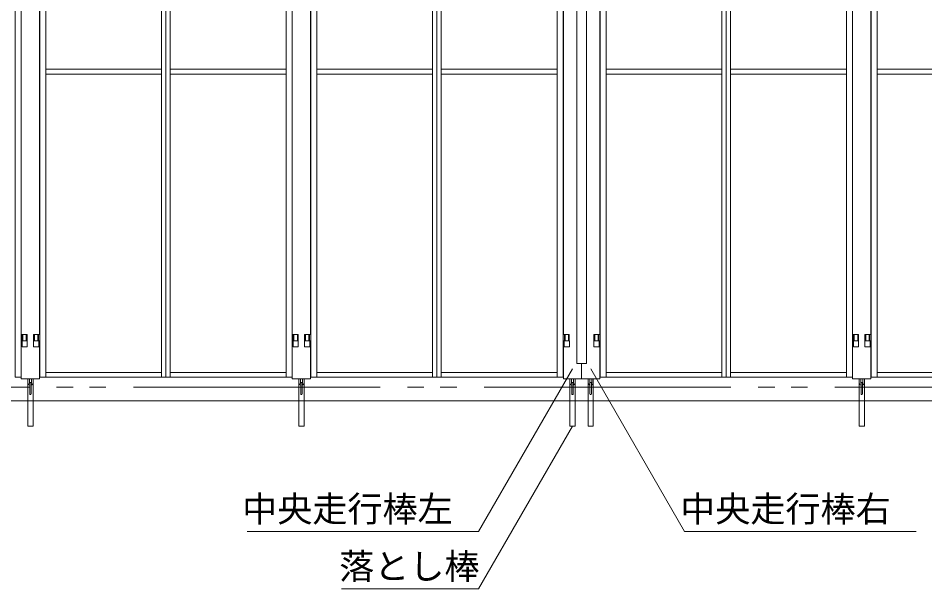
# Model space of a CAD drawing. Units: millimetres, scale not verified. Extents: x 2437 to 26587, y -17325 to 17325.
# Drawn here: x 9077 to 12054, y 4037 to 5912 of the extents above; entities that cross this region are included whole.
import ezdxf
from ezdxf.enums import TextEntityAlignment as Align

# ---------------------------------------------------------------- set-up
doc = ezdxf.new("R2010")
doc.units = ezdxf.units.MM
doc.header["$LTSCALE"] = 90
doc.linetypes.add('DASHED1', pattern=[1.8, 1.2, -0.6])
doc.linetypes.add('DOUBLE_CHAIN2', pattern=[12.8, 9, -1, 0.6, -0.6, 0.6, -1])
for name, color, linetype, lineweight in [('0-5_ﾍﾞｰｽﾗｲﾝ', 5, 'Continuous', 18), ('0-8_ﾜｲﾔｰﾛｰﾌﾟ', 7, 'DOUBLE_CHAIN2', 18), ('1-0_中央走行棒', 7, 'Continuous', 18), ('1-1_中央走行棒右', 7, 'Continuous', 18), ('1-2_中央走行棒左', 7, 'Continuous', 18), ('1-7_標準ﾊﾟﾈﾙ', 7, 'Continuous', 18), ('1-9_文字', 7, 'Continuous', 18), ('1-A_落とし棒', 7, 'Continuous', 18)]:
    doc.layers.add(name, color=color, linetype=linetype, lineweight=lineweight)
doc.styles.add('ＭＳ ゴシック', font='')
doc.styles.get('ＭＳ ゴシック').set_extended_font_data('MS Gothic')

msp = doc.modelspace()

# ---------------------------------------------------------------- linework, layer by layer
at = {"layer": '0-5_ﾍﾞｰｽﾗｲﾝ'}
msp.add_line((3116.88, 4655), (17776.88, 4655), dxfattribs=at)
at = {"layer": '0-8_ﾜｲﾔｰﾛｰﾌﾟ'}
msp.add_line((17176.88, 4700), (4676.88, 4700), dxfattribs=at)
at = {"layer": '1-0_中央走行棒'}
for p, q in [((9086.88, 6224.06), (9086.88, 4872.56)), ((9146.88, 4872.56), (9146.88, 6224.06)), ((9976.88, 6224.06), (9976.88, 4872.56)), ((10036.88, 4872.56), (10036.88, 6224.06)), ((11816.88, 4872.56), (11816.88, 6224.06)), ((11876.88, 6224.06), (11876.88, 4872.56)), ((9108.33, 4714.46), (9108.33, 4727.56)), ((9113.33, 4714.46), (9113.33, 4727.56)), ((9114.38, 4713.06), (9114.38, 4678.06)), ((9119.38, 4678.06), (9119.38, 4713.06)), ((9120.33, 4727.56), (9120.33, 4714.46)), ((9125.33, 4727.56), (9125.33, 4714.46)), ((9998.33, 4714.46), (9998.33, 4727.56)), ((10003.33, 4714.46), (10003.33, 4727.56)), ((10004.38, 4713.06), (10004.38, 4678.06)), ((10009.38, 4678.06), (10009.38, 4713.06)), ((10010.33, 4727.56), (10010.33, 4714.46)), ((10015.33, 4727.56), (10015.33, 4714.46)), ((11838.43, 4727.56), (11838.43, 4714.46)), ((11843.43, 4727.56), (11843.43, 4714.46)), ((11844.38, 4678.06), (11844.38, 4713.06)), ((11849.38, 4713.06), (11849.38, 4678.06)), ((11850.44, 4714.46), (11850.44, 4727.56)), ((11855.43, 4714.46), (11855.43, 4727.56))]:
    msp.add_line(p, q, dxfattribs=at)
for points in [[(9086.88, 4852.56), (9086.88, 4727.56), (9146.88, 4727.56), (9146.88, 4852.56)], [(9976.88, 4852.56), (9976.88, 4727.56), (10036.88, 4727.56), (10036.88, 4852.56)], [(11876.88, 4852.56), (11876.88, 4727.56), (11816.88, 4727.56), (11816.88, 4852.56)]]:
    msp.add_lwpolyline(points, dxfattribs=at)
for points in [[(9089.23, 4832.56), (9106.53, 4832.56), (9106.53, 4852.56), (9089.23, 4852.56)], [(9127.23, 4832.56), (9144.53, 4832.56), (9144.53, 4852.56), (9127.23, 4852.56)], [(9979.23, 4832.56), (9996.53, 4832.56), (9996.53, 4852.56), (9979.23, 4852.56)], [(10017.23, 4832.56), (10034.53, 4832.56), (10034.53, 4852.56), (10017.23, 4852.56)], [(11836.53, 4832.56), (11819.23, 4832.56), (11819.23, 4852.56), (11836.53, 4852.56)], [(11874.53, 4832.56), (11857.23, 4832.56), (11857.23, 4852.56), (11874.53, 4852.56)]]:
    msp.add_lwpolyline(points, close=True, dxfattribs=at)
for centre, radius, start, end in [((9116.83, 4714.46), 8.5, 180, 253.254), ((9116.83, 4714.46), 3.5, 180, 225.592), ((9116.88, 4713.06), 2.5, 0, 180), ((9116.83, 4714.46), 8.5, 287.463, 0), ((9116.83, 4714.46), 3.5, 316.787, 0), ((10006.83, 4714.46), 8.5, 180, 253.254), ((10006.83, 4714.46), 3.5, 180, 225.592), ((10006.88, 4713.06), 2.5, 0, 180), ((10006.83, 4714.46), 8.5, 287.463, 0), ((10006.83, 4714.46), 3.5, 316.787, 0), ((11846.93, 4714.46), 8.5, 180, 252.537), ((11846.93, 4714.46), 3.5, 180, 223.213), ((11846.88, 4713.06), 2.5, 0, 180), ((11846.93, 4714.46), 8.5, 286.746, 0), ((11846.93, 4714.46), 3.5, 314.408, 0), ((9116.88, 4678.06), 2.5, 180, 0), ((10006.88, 4678.06), 2.5, 180, 0), ((11846.88, 4678.06), 2.5, 180, 0)]:
    msp.add_arc(centre, radius, start, end, dxfattribs=at)
at = {"layer": '1-1_中央走行棒右'}
for p, q in [((10986.88, 4872.56), (10986.88, 6224.06)), ((10948.33, 4714.46), (10948.33, 4727.56)), ((10953.33, 4714.46), (10953.33, 4727.56)), ((10954.38, 4713.06), (10954.38, 4678.06)), ((10959.38, 4678.06), (10959.38, 4713.06)), ((10960.33, 4727.56), (10960.33, 4714.46)), ((10965.33, 4727.56), (10965.33, 4714.46))]:
    msp.add_line(p, q, dxfattribs=at)
for points in [[(10910.88, 4777.56), (10942.88, 4777.56), (10942.88, 7527.56), (10910.88, 7527.56)], [(10967.23, 4832.56), (10984.53, 4832.56), (10984.53, 4852.56), (10967.23, 4852.56)]]:
    msp.add_lwpolyline(points, close=True, dxfattribs=at)
msp.add_lwpolyline([(10926.88, 4777.56), (10926.88, 4727.56), (10986.88, 4727.56), (10986.88, 4852.56)], dxfattribs=at)
for centre, radius, start, end in [((10956.83, 4714.46), 8.5, 180, 253.254), ((10956.83, 4714.46), 3.5, 180, 225.592), ((10956.88, 4713.06), 2.5, 0, 180), ((10956.83, 4714.46), 8.5, 287.463, 0), ((10956.83, 4714.46), 3.5, 316.787, 0), ((10956.88, 4678.06), 2.5, 180, 0)]:
    msp.add_arc(centre, radius, start, end, dxfattribs=at)
at = {"layer": '1-2_中央走行棒左'}
for p, q in [((10866.88, 6224.06), (10866.88, 4872.56)), ((10888.33, 4714.46), (10888.33, 4727.56)), ((10893.33, 4714.46), (10893.33, 4727.56)), ((10894.38, 4713.06), (10894.38, 4678.06)), ((10899.38, 4678.06), (10899.38, 4713.06)), ((10900.33, 4727.56), (10900.33, 4714.46)), ((10905.33, 4727.56), (10905.33, 4714.46))]:
    msp.add_line(p, q, dxfattribs=at)
msp.add_lwpolyline([(10866.88, 4852.56), (10866.88, 4727.56), (10926.88, 4727.56), (10926.88, 4777.56)], dxfattribs=at)
msp.add_lwpolyline([(10886.53, 4832.56), (10869.23, 4832.56), (10869.23, 4852.56), (10886.53, 4852.56)], close=True, dxfattribs=at)
for centre, radius, start, end in [((10896.83, 4714.46), 8.5, 180, 253.254), ((10896.83, 4714.46), 3.5, 180, 225.592), ((10896.88, 4713.06), 2.5, 0, 180), ((10896.83, 4714.46), 8.5, 287.463, 0), ((10896.83, 4714.46), 3.5, 316.787, 0), ((10896.88, 4678.06), 2.5, 180, 0)]:
    msp.add_arc(centre, radius, start, end, dxfattribs=at)
at = {"layer": '1-7_標準ﾊﾟﾈﾙ'}
for p, q in [((9090.17, 4872.56), (9090.17, 4852.56)), ((9143.59, 4872.56), (9143.59, 4852.56)), ((9980.17, 4872.56), (9980.17, 4852.56)), ((10033.59, 4872.56), (10033.59, 4852.56)), ((10870.17, 4872.56), (10870.17, 4852.56)), ((10983.59, 4872.56), (10983.59, 4852.56)), ((11820.18, 4872.56), (11820.18, 4852.56)), ((11873.58, 4872.56), (11873.58, 4852.56))]:
    msp.add_line(p, q, dxfattribs=at)
at = {"layer": '1-7_標準ﾊﾟﾈﾙ', "color": 4, "linetype": 'DASHED1', "lineweight": 9}
for p, q in [((9092.38, 4872.56), (9092.38, 4852.56)), ((9103.38, 4872.56), (9103.38, 4852.56)), ((9130.38, 4872.56), (9130.38, 4852.56)), ((9141.38, 4872.56), (9141.38, 4852.56)), ((9982.38, 4872.56), (9982.38, 4852.56)), ((9993.38, 4872.56), (9993.38, 4852.56)), ((10020.38, 4872.56), (10020.38, 4852.56)), ((10031.38, 4872.56), (10031.38, 4852.56)), ((10872.38, 4872.56), (10872.38, 4852.56)), ((10883.38, 4872.56), (10883.38, 4852.56)), ((10970.38, 4872.56), (10970.38, 4852.56)), ((10981.38, 4872.56), (10981.38, 4852.56)), ((11822.38, 4872.56), (11822.38, 4852.56)), ((11833.38, 4872.56), (11833.38, 4852.56)), ((11860.38, 4872.56), (11860.38, 4852.56)), ((11871.38, 4872.56), (11871.38, 4852.56))]:
    msp.add_line(p, q, dxfattribs=at)
at = {"layer": '1-7_標準ﾊﾟﾈﾙ'}
for points in [[(9086.38, 7735.56), (9066.63, 7735.56), (9066.63, 4732.56), (9086.38, 4732.56)], [(9147.38, 7735.56), (9167.13, 7735.56), (9167.13, 4732.56), (9147.38, 4732.56)], [(9561.88, 7735.56), (9547.63, 7735.56), (9547.63, 4732.56), (9561.88, 4732.56)], [(9561.88, 7735.56), (9576.13, 7735.56), (9576.13, 4732.56), (9561.88, 4732.56)], [(9976.38, 7735.56), (9956.63, 7735.56), (9956.63, 4732.56), (9976.38, 4732.56)], [(10037.38, 7735.56), (10057.13, 7735.56), (10057.13, 4732.56), (10037.38, 4732.56)], [(10451.88, 7735.56), (10437.63, 7735.56), (10437.63, 4732.56), (10451.88, 4732.56)], [(10451.88, 7735.56), (10466.13, 7735.56), (10466.13, 4732.56), (10451.88, 4732.56)], [(10866.38, 7735.56), (10846.63, 7735.56), (10846.63, 4732.56), (10866.38, 4732.56)], [(10987.38, 7735.56), (11007.13, 7735.56), (11007.13, 4732.56), (10987.38, 4732.56)], [(11401.88, 7735.56), (11387.63, 7735.56), (11387.63, 4732.56), (11401.88, 4732.56)], [(11401.88, 7735.56), (11416.13, 7735.56), (11416.13, 4732.56), (11401.88, 4732.56)], [(11816.38, 7735.56), (11796.63, 7735.56), (11796.63, 4732.56), (11816.38, 4732.56)], [(11877.38, 7735.56), (11897.13, 7735.56), (11897.13, 4732.56), (11877.38, 4732.56)], [(9547.63, 5744.06), (9167.13, 5744.06), (9167.13, 5728.06), (9547.63, 5728.06)], [(9576.13, 5744.06), (9956.63, 5744.06), (9956.63, 5728.06), (9576.13, 5728.06)], [(10437.63, 5744.06), (10057.13, 5744.06), (10057.13, 5728.06), (10437.63, 5728.06)], [(10466.13, 5744.06), (10846.63, 5744.06), (10846.63, 5728.06), (10466.13, 5728.06)], [(11387.63, 5744.06), (11007.13, 5744.06), (11007.13, 5728.06), (11387.63, 5728.06)], [(11416.13, 5744.06), (11796.63, 5744.06), (11796.63, 5728.06), (11416.13, 5728.06)], [(12277.63, 5744.06), (11897.13, 5744.06), (11897.13, 5728.06), (12277.63, 5728.06)], [(9547.63, 4732.56), (9167.13, 4732.56), (9167.13, 4748.06), (9547.63, 4748.06)], [(9576.13, 4732.56), (9956.63, 4732.56), (9956.63, 4748.06), (9576.13, 4748.06)], [(10437.63, 4732.56), (10057.13, 4732.56), (10057.13, 4748.06), (10437.63, 4748.06)], [(10466.13, 4732.56), (10846.63, 4732.56), (10846.63, 4748.06), (10466.13, 4748.06)], [(11387.63, 4732.56), (11007.13, 4732.56), (11007.13, 4748.06), (11387.63, 4748.06)], [(11416.13, 4732.56), (11796.63, 4732.56), (11796.63, 4748.06), (11416.13, 4748.06)], [(12277.63, 4732.56), (11897.13, 4732.56), (11897.13, 4748.06), (12277.63, 4748.06)]]:
    msp.add_lwpolyline(points, close=True, dxfattribs=at)
for points in [[(9086.38, 4852.56), (9106.38, 4852.56), (9106.38, 4872.56), (9086.38, 4872.56)], [(9147.38, 4852.56), (9127.38, 4852.56), (9127.38, 4872.56), (9147.38, 4872.56)], [(9976.38, 4852.56), (9996.38, 4852.56), (9996.38, 4872.56), (9976.38, 4872.56)], [(10037.38, 4852.56), (10017.38, 4852.56), (10017.38, 4872.56), (10037.38, 4872.56)], [(10866.38, 4852.56), (10886.38, 4852.56), (10886.38, 4872.56), (10866.38, 4872.56)], [(10987.38, 4852.56), (10967.38, 4852.56), (10967.38, 4872.56), (10987.38, 4872.56)], [(11816.38, 4852.56), (11836.38, 4852.56), (11836.38, 4872.56), (11816.38, 4872.56)], [(11877.38, 4852.56), (11857.38, 4852.56), (11857.38, 4872.56), (11877.38, 4872.56)]]:
    msp.add_lwpolyline(points, dxfattribs=at)
at = {"layer": '1-9_文字'}
for p, q in [((10896.83, 4759.82), (10588.53, 4225.82)), ((10956.93, 4759.82), (11265.24, 4225.82)), ((10896.83, 4571.36), (10588.53, 4037.36)), ((9828.54, 4225.82), (10588.09, 4225.82)), ((10588.53, 4225.82), (10588.09, 4225.82)), ((11265.24, 4225.82), (11265.67, 4225.82)), ((11265.67, 4225.82), (12025.73, 4225.82)), ((10137.92, 4037.36), (10588.09, 4037.36)), ((10588.53, 4037.36), (10588.09, 4037.36))]:
    msp.add_line(p, q, dxfattribs=at)
at = {"layer": '1-A_落とし棒'}
for points in [[(9125.38, 4727.56), (9125.38, 4571.36), (9108.38, 4571.36), (9108.38, 4727.56)], [(10015.38, 4727.56), (10015.38, 4571.36), (9998.38, 4571.36), (9998.38, 4727.56)], [(10905.33, 4727.56), (10905.33, 4571.36), (10888.33, 4571.36), (10888.33, 4727.56)], [(10965.33, 4727.56), (10965.33, 4571.36), (10948.33, 4571.36), (10948.33, 4727.56)], [(11855.38, 4727.56), (11855.38, 4571.36), (11838.38, 4571.36), (11838.38, 4727.56)]]:
    msp.add_lwpolyline(points, close=True, dxfattribs=at)

# ---------------------------------------------------------------- texts
at = {"layer": '1-9_文字', "style": 'ＭＳ ゴシック'}
for s, p in [('中央走行棒左', (9812.18, 4232.3)), ('中央走行棒右', (11250.5, 4232.3)), ('落とし棒', (10130.76, 4043.84))]:
    msp.add_text(s, height=84.46, dxfattribs=at).set_placement(p, align=Align.BOTTOM_LEFT)

doc.saveas('drawing.dxf')
